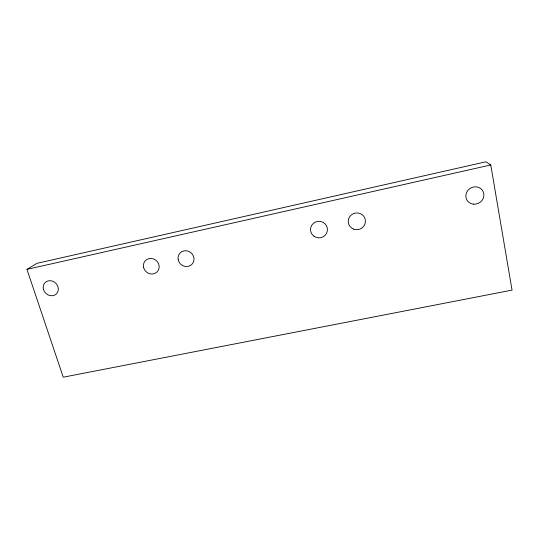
<?xml version="1.0" encoding="UTF-8"?>
<svg xmlns="http://www.w3.org/2000/svg" width="539" height="539" viewBox="0 0 539 539"><rect width="100%" height="100%" fill="white"/><g stroke="black" fill="none" stroke-linecap="round" stroke-linejoin="round"><path stroke-width="0.81" d="M26.95 269.372L36.989 263.322L485.909 161.801L490.766 164.961L512.05 290.117L63.245 377.199L26.95 269.372L490.766 164.961M473.377 204.166A9.176 8.563 -28.9 0 0 483.342 191.992A9.176 8.563 -28.9 0 0 467.906 190.361A9.176 8.563 -28.9 0 0 473.377 204.166M353.597 229.109A8.611 8.368 -12.1 0 0 365.354 220.067A8.611 8.368 -12.1 0 0 351.563 214.751A8.611 8.368 -12.1 0 0 353.597 229.109M313.961 236.237A8.462 8.274 5.1 0 0 327.389 230.537A8.462 8.274 5.1 0 0 315.578 221.994A8.462 8.274 5.1 0 0 313.961 236.237M178.18 259.771A8.2 7.714 39.2 0 0 191.338 264.871A8.2 7.714 39.2 0 0 188.562 251.309A8.2 7.714 39.2 0 0 178.18 259.771M143.576 267.344A8.146 7.559 41.2 0 0 156.613 272.397A8.146 7.559 41.2 0 0 153.689 258.989A8.146 7.559 41.2 0 0 143.576 267.344M43.416 289.254A7.997 7.108 43.9 0 0 56.076 294.186A7.997 7.108 43.9 0 0 52.761 281.23A7.997 7.108 43.9 0 0 43.416 289.254"/></g></svg>
